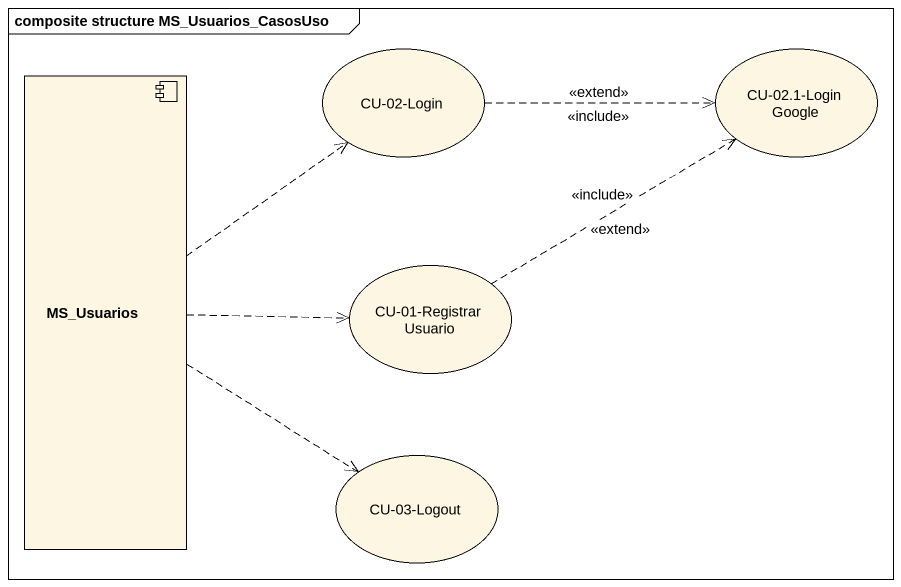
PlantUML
@startuml
mainframe composite structure MS_Usuarios_CasosUso
component MS_Usuarios
usecase "CU-02-Login" as CU_02_Login
usecase "CU-02.1-Login Google" as CU_02_1_Login_Google
usecase "CU-01-Registrar Usuario" as CU_01_Registrar_Usuario
usecase "CU-03-Logout" as CU_03_Logout
MS_Usuarios .up.> CU_02_Login
MS_Usuarios .right.> CU_01_Registrar_Usuario
MS_Usuarios ..> CU_03_Logout
CU_02_Login .right.> CU_02_1_Login_Google : <<extend>>
CU_02_Login .right.> CU_02_1_Login_Google : <<include>>
CU_01_Registrar_Usuario .right.> CU_02_1_Login_Google : <<extend>>
CU_01_Registrar_Usuario .right.> CU_02_1_Login_Google : <<include>>
@enduml
